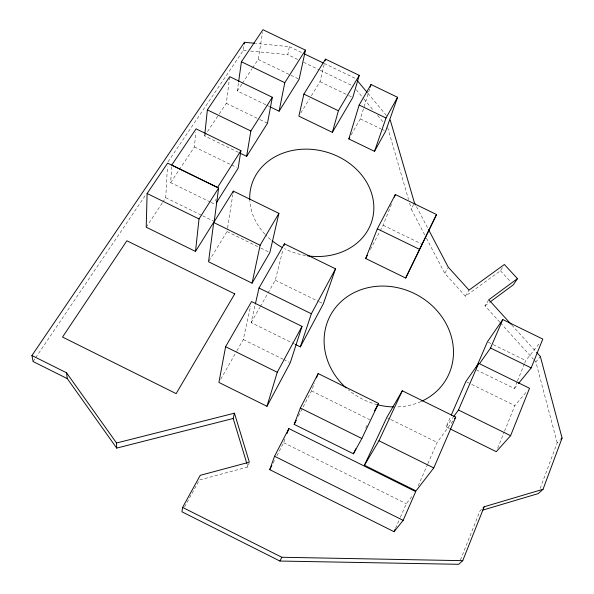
<?xml version="1.0" encoding="UTF-8"?>
<svg xmlns="http://www.w3.org/2000/svg" width="594" height="594" viewBox="0 0 594 594"><rect width="100%" height="100%" fill="white"/><g stroke="black" fill="none" stroke-linecap="round" stroke-linejoin="round"><path stroke-width="0.45" stroke-dasharray="2.97 2.23" d="M162.734 202.257L165.733 197.72L167.434 166.758M210.358 202.049L170.671 182.64L171.629 166.921M179.269 169.728L194.431 146.941L195.753 132.477M238.402 152.346L204.655 135.929L204.841 134.133M219.26 113.929L226.307 103.304L229.596 77.591M215.785 200.891L216.023 199.094M265.726 104.722L237.325 90.979L238.476 82.766M168.065 161.776L243.34 50.371L244.104 44.973M209.006 260.981L227.049 231.556L227.472 228.861M227.613 227.962L232.774 194.706M252.584 67.924L258.182 59.474L262.533 32.41M297.743 59.467L287.793 54.67L289.367 46.666L255.472 43.347M236.961 350.66L243.28 339.538L250.586 306.081M294.594 344.06L251.158 322.631L255.175 304.885M311.345 95.79L319.988 81.69L324.443 63.469M267.998 293.028L275.282 280.227L283.093 249.153M184.548 507.024L199.391 480.019L247.898 466.966L249.101 462.971M351.136 134.927L360.32 118.897L369.921 88.046M276.908 455.761L283.657 442.686L285.491 437.711M540.176 488.424L557.194 442.812L559.63 440.436M298.388 416.194L311.456 390.859L314.471 383.078M380.13 230.918L383.1 225.237L391.609 203.92M460.424 559.994L480.011 510.929L481.801 509.14M497.653 448.262L504.187 432.053M504.529 431.199L514.85 405.605L527.182 391.045M476.306 369.832L514.382 388.513L517.144 381.734M517.485 380.888L524.383 363.944M524.732 363.097L525.764 360.551L539.946 342.649M424.68 234.823L411.397 209.37L414.025 203.304M418.221 485.788L427.494 464.53M427.866 463.676L437.132 442.411L452.992 420.849M449.413 428.541L446.124 426.923L450.876 415.993M395.537 528.304L399.992 518.131M400.363 517.285L406.303 503.719L412.934 495.166M365.741 428.007L367.723 423.849M273.114 463.12L275.222 459.036M370.359 249.577L379.707 231.727M502.42 267.642L500.452 270.767L465.399 296.213L444.809 273.403L447.779 267.887M251.158 322.631L259.808 307.432M260.261 306.63L267.545 293.83M220.716 379.262L236.509 351.455M465.399 296.213L469.03 290.102M300.794 113.016L309.429 98.923M499.858 322.2L484.964 305.762L488.817 299.747M204.655 135.929L218.755 114.687M146.213 227.19L162.229 203.014M237.325 90.979L241.899 84.066M242.411 83.294L252.079 68.696M170.671 182.64L178.757 170.485M33.093 361.538L35.165 358.464M35.685 357.699L146.265 194.045M446.124 426.923L453.103 417.359M557.194 442.812L535.862 361.939L540.34 356.445M514.382 388.513L517.277 384.964M484.964 305.762L489.33 302.532M243.34 50.371L246.97 50.728M250.601 51.077L287.793 54.67M289.367 46.666L302.598 53.037M324.109 63.387L355.546 78.505M303.549 62.259L319.312 69.847M320.136 70.248L353.311 86.219M319.988 81.69L347.861 95.122M348.678 95.523L352.777 97.498M258.182 59.474L299.138 79.225M360.32 118.897L380.769 128.772M381.586 129.165L384.86 130.747M266.558 105.131L269.899 106.749M226.307 103.304L259.236 119.268M260.061 119.669L267.471 123.262M383.1 225.237L422.364 244.342M194.431 146.941L230.724 164.627M231.549 165.028L236.501 167.441M211.182 202.45L215.318 204.477M488.261 342.203L492.426 344.238M493.265 344.646L525.764 360.551M165.733 197.72L201.878 215.429M202.703 215.83L213.38 221.065M227.049 231.556L259.986 247.698M260.811 248.099L269.869 252.539M275.282 280.227L318.362 301.381M319.193 301.789L323.336 303.824M466.684 381.942L470.842 383.984M471.666 384.392L514.85 405.605M243.28 339.538L282.848 359.088M283.672 359.496L289.441 362.347M387.6 417.924L390.08 419.149M390.904 419.557L437.132 442.411M311.456 390.859L369.706 419.691M283.657 442.686L406.303 503.719M500.452 270.767L510.892 282.12M511.783 325.022L535.996 351.663M500.482 322.891L533.382 359.199M533.999 359.882L535.862 361.939M367.894 93.288L387.303 116.521M356.274 89.776L363.372 98.307M363.966 99.012L373.433 110.387M377.576 115.362L382.9 121.763M416.498 206.63L428.066 228.69M426.388 238.105L444.809 273.403M247.097 464.315L247.898 466.966M387.637 127.45L408.553 199.577M409.593 203.141L411.397 209.37M420.879 401.603A66.164 58.836 27.2 0 1 396.339 406.935M377.272 404.685A66.164 58.836 27.2 0 1 348.218 389.768M305.561 255.524A62.786 52.844 16.3 0 1 284.548 248.686M270.708 239.612A62.786 52.844 16.3 0 1 265.466 234.697M264.85 234.051A62.786 52.844 16.3 0 1 249.792 200.341"/><path stroke-width="0.89" d="M147.112 193.51L146.213 227.19L195.493 251.418L214.204 221.465L218.637 188.031L167.634 163.12L147.112 193.51L199.02 218.948L195.493 251.418M204.93 133.234L207.358 109.89L229.715 76.671L272.342 97.282L267.471 123.262L246.636 156.348L240.05 153.148M213.714 222.527L208.531 261.761L252.071 283.167L269.869 252.539L278.913 213.365L233.331 191.112L213.714 222.527L260.127 245.263L252.071 283.167M238.602 81.853L241.416 61.769L262.964 29.7L305.457 50.134L299.138 79.225L279.091 111.197L269.899 106.749M244.231 44.067L244.483 42.271L254.559 43.258M244.483 42.271L31.928 355.509L66.535 372.787L116.543 442.998L234.444 413.186L249.339 462.169L200.252 475.319L182.596 507.41L181.935 511.79L279.923 561.04L458.702 564.3L462.733 560.669L484.192 506.756L543.035 489.293L562.072 438.053L540.34 356.445L536.62 352.346M233.056 192.909L233.331 191.112M240.912 150.668L217.545 187.437L171.74 165.073L196.079 128.861L240.912 150.668L238.149 168.243L216.283 202.933M246.636 156.348L250.854 130.999L272.342 97.282M225.609 346.703L218.911 382.439L266.966 406.303L290.266 362.756L302.012 326.396L251.574 301.566L225.609 346.703L277.272 372.275L266.966 406.303M279.091 111.197L284.786 82.7L305.457 50.134M255.375 303.994L258.991 288.023L284.429 243.83L335.521 268.83L323.336 303.824L300.334 346.889L295.411 344.461M303.89 94.097L298.871 116.149L332.365 132.351L352.777 97.498L359.259 75.371L325.505 59.133L303.89 94.097L338.387 110.751L332.365 132.351M246.829 463.439L233.204 418.473L234.444 413.186M325.081 60.87L325.505 59.133M283.984 245.604L284.429 243.83M348.841 138.937L359.147 105.041L371.02 84.519L397.564 97.29L385.677 131.14L374.502 151.351L348.841 138.937L349.755 137.333M370.196 87.162L371.02 84.519M300.334 346.889L311.353 313.766L335.521 268.83M374.502 151.351L386.026 118.006L397.564 97.29M269.735 469.661L274.539 456.266L288.862 428.578L415.696 491.609L403.155 520.366L394.052 531.689L269.735 469.661L271.844 465.57M287.028 433.561L288.862 428.578M294.178 424.368L300.356 408.011L318.154 373.567L378.571 403.415L361.857 438.506L353.437 453.794L294.178 424.368L296.287 420.277M316.476 377.888L318.154 373.567M365.681 258.509L377.331 228.824L395.359 194.542L436.538 214.523L405.687 278.037L365.681 258.509L367.382 255.257M450.237 428.95L496.272 451.678L510.602 435.699L529.529 388.268L478.645 363.32L465.859 381.534L451.24 415.154M394.334 197.104L395.359 194.542M518.436 383.538L531.177 367.909L542.782 339.07L502.776 319.542L487.429 341.795L476.202 367.753M479.64 363.521L490.555 348.025L502.776 319.542M453.638 416.624L458.471 410.009L478.645 363.32M433.783 467.931L455.732 417.129L402.301 390.785L386.776 417.515L364.412 465.258L416 490.889L433.783 467.931L378.965 440.77L364.412 465.258M394.052 531.689L395.166 529.15M378.965 440.77L402.301 390.785M405.687 278.037L436.538 214.523M353.437 453.794L355.821 448.804M279.923 561.04L281.823 557.261L462.733 560.669M277.272 372.275L302.012 326.396M374.576 410.736L378.571 403.415M338.387 110.751L359.259 75.371M260.127 245.263L278.913 213.365M199.02 218.948L218.637 188.031M428.489 229.507L448.203 267.092L469.03 290.102L504.388 264.508L517.448 278.645L513.35 284.786L490.057 301.997M454.633 418.614L455.732 417.129M482.996 507.952L484.192 506.756M560.855 439.241L562.072 438.053M543.035 489.293L538.246 493.592L482.662 510.142M517.448 278.645L488.817 299.747L511.167 324.339M31.928 355.509L33.093 361.538L67.285 378.616L116.699 448.099L233.204 418.473M304.254 53.831L323.284 62.986M359.147 105.041L386.026 118.006M241.416 61.769L284.786 82.7M207.358 109.89L250.854 130.999M377.331 228.824L419.327 249.272M490.555 348.025L531.177 367.909M258.991 288.023L311.353 313.766M458.471 410.009L510.602 435.699M300.356 408.011L361.857 438.506M274.539 456.266L403.155 520.366M182.596 507.41L281.823 557.261M357.306 80.621L367.307 92.59M415.637 204.997L414.352 202.547L390.243 120.04M66.535 372.787L67.285 378.616M116.543 442.998L116.699 448.099M249.747 199.465A62.786 52.844 16.3 0 1 312.013 149.384A62.786 52.844 16.3 0 1 373.797 209.838A62.786 52.844 16.3 0 1 307.313 255.799M282.091 247.394A62.786 52.844 16.3 0 1 272.104 240.756M346.168 387.979A66.164 58.836 27.2 0 1 344.891 298.411A66.164 58.836 27.2 0 1 440.696 315.206A66.164 58.836 27.2 0 1 421.71 401.225M393.622 406.935A66.164 58.836 27.2 0 1 377.272 404.685M234.741 293.882L176.151 393.629L62.519 337.058L126.893 240.77L234.741 293.882"/></g></svg>
